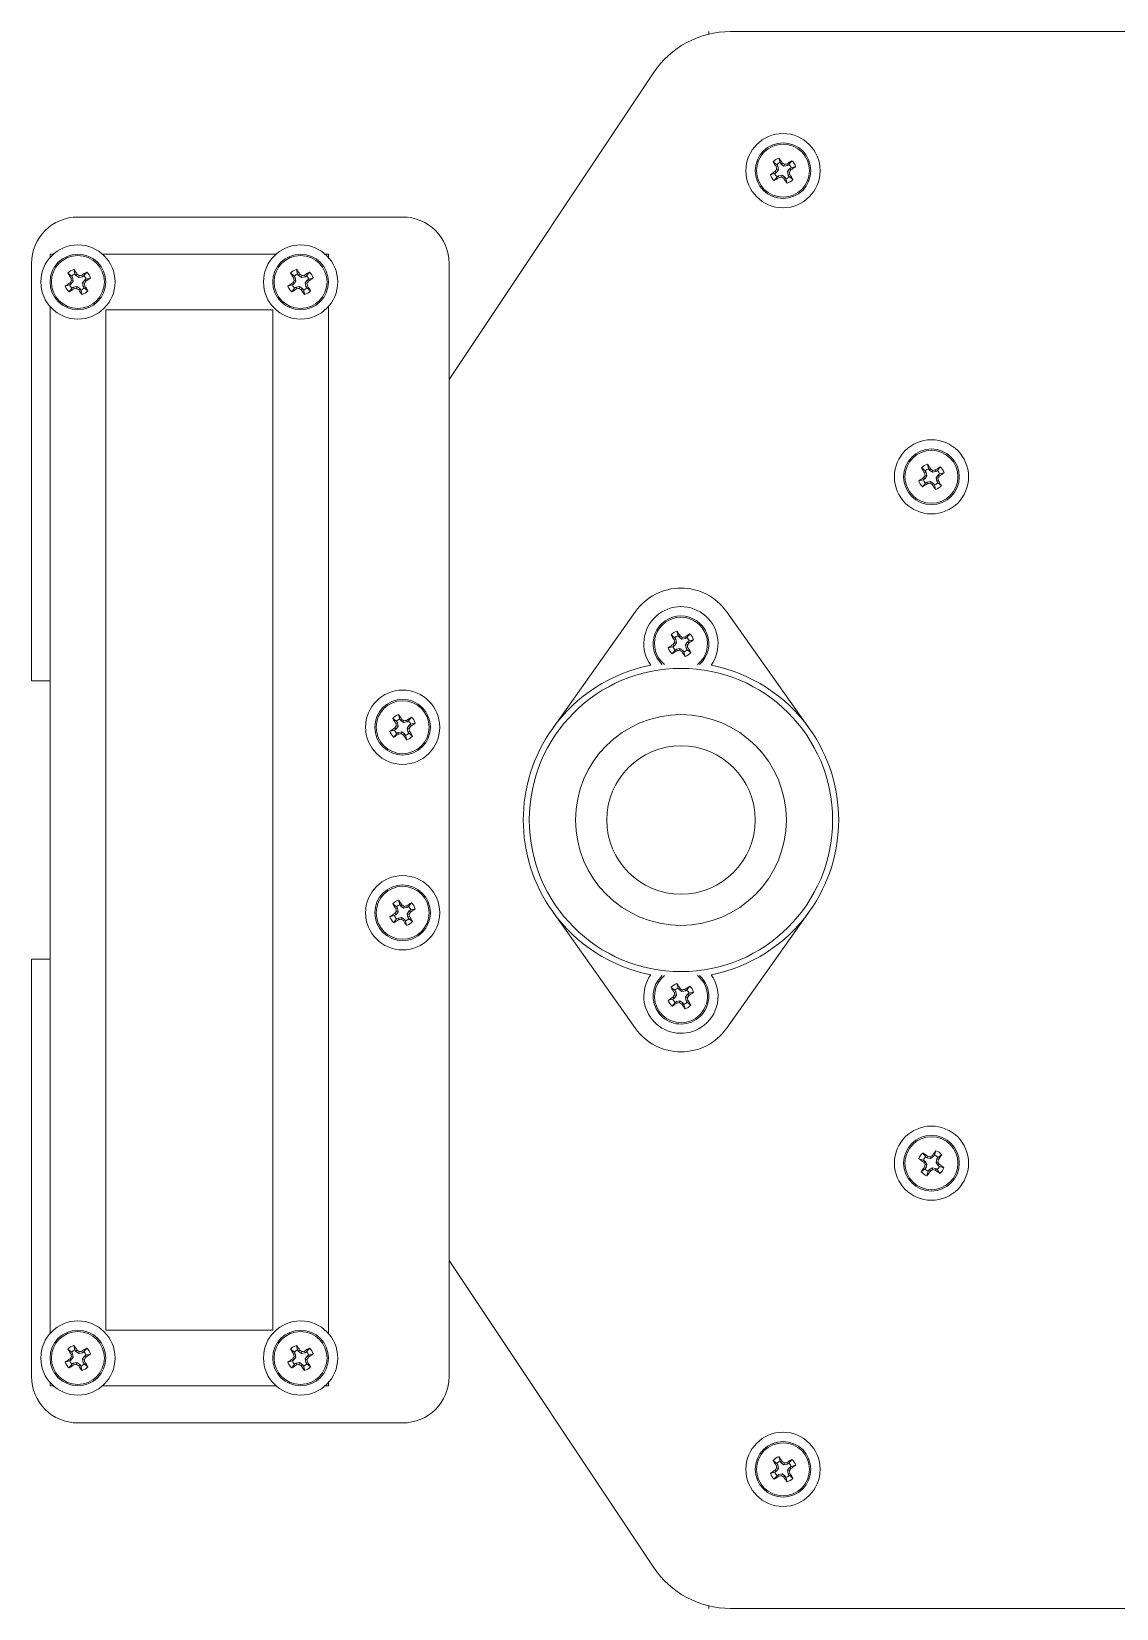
# Model space of a CAD drawing. Header units: inches. Extents: x -1846 to 3013, y 0 to 1997.
# Drawn here: x 1873.8 to 1932.3, y 596.9 to 681.9 of the extents above; entities that cross this region are included whole.
import ezdxf

# ---------------------------------------------------------------- set-up
doc = ezdxf.new("R2010")
doc.units = ezdxf.units.IN
doc.layers.get('0').update_dxf_attribs({"color": 2, "lineweight": 0})

msp = doc.modelspace()

# ---------------------------------------------------------------- linework, layer by layer
for p, q in [((1910.286, 681.744), (1910.286, 681.884)), ((1976.036, 681.884), (1911.462, 681.884)), ((1896.286, 663.134), (1907.302, 679.657)), ((1914.128, 674.821), (1914.066, 675.066)), ((1914.607, 674.721), (1914.761, 674.92)), ((1913.848, 674.226), (1913.604, 674.164)), ((1913.949, 674.704), (1913.75, 674.859)), ((1913.929, 674.278), (1913.848, 674.226)), ((1913.929, 674.278), (1913.865, 674.343)), ((1914.001, 674.624), (1913.917, 674.59)), ((1914.037, 674.436), (1913.929, 674.278)), ((1914.037, 674.436), (1913.941, 674.456)), ((1913.949, 674.704), (1914.001, 674.624)), ((1913.965, 674.047), (1914.046, 674.099)), ((1914.001, 674.624), (1914.037, 674.436)), ((1914.046, 674.099), (1914.234, 674.135)), ((1914.046, 674.099), (1914.08, 674.015)), ((1914.181, 674.741), (1914.128, 674.821)), ((1914.181, 674.741), (1914.246, 674.805)), ((1914.338, 674.633), (1914.181, 674.741)), ((1914.234, 674.135), (1914.214, 674.039)), ((1914.234, 674.135), (1914.391, 674.027)), ((1914.338, 674.633), (1914.358, 674.729)), ((1914.526, 674.668), (1914.338, 674.633)), ((1914.526, 674.668), (1914.492, 674.753)), ((1914.607, 674.721), (1914.526, 674.668)), ((1914.535, 674.332), (1914.643, 674.489)), ((1914.535, 674.332), (1914.631, 674.312)), ((1914.571, 674.144), (1914.535, 674.332)), ((1914.571, 674.144), (1914.655, 674.178)), ((1914.623, 674.063), (1914.571, 674.144)), ((1914.623, 674.063), (1914.822, 673.909)), ((1914.643, 674.489), (1914.724, 674.542)), ((1914.643, 674.489), (1914.707, 674.424)), ((1914.724, 674.542), (1914.968, 674.604)), ((1913.965, 674.047), (1913.811, 673.848)), ((1914.391, 674.027), (1914.326, 673.963)), ((1914.391, 674.027), (1914.444, 673.946)), ((1914.444, 673.946), (1914.506, 673.702)), ((1876.286, 671.884), (1893.786, 671.884)), ((1874.786, 669.707), (1874.786, 669.884)), ((1874.786, 669.884), (1874.963, 669.884)), ((1877.609, 669.884), (1886.963, 669.884)), ((1889.609, 669.884), (1889.786, 669.884)), ((1889.786, 669.884), (1889.786, 669.707)), ((1873.786, 646.884), (1873.786, 669.384)), ((1876.128, 668.821), (1876.066, 669.066)), ((1888.128, 668.821), (1888.066, 669.066)), ((1896.286, 669.384), (1896.286, 609.384)), ((1875.848, 668.226), (1875.604, 668.164)), ((1875.949, 668.704), (1875.75, 668.859)), ((1875.929, 668.278), (1875.848, 668.226)), ((1875.929, 668.278), (1875.865, 668.343)), ((1876.001, 668.624), (1875.917, 668.59)), ((1876.037, 668.436), (1875.929, 668.278)), ((1876.037, 668.436), (1875.941, 668.456)), ((1875.949, 668.704), (1876.001, 668.624)), ((1876.001, 668.624), (1876.037, 668.436)), ((1876.046, 668.099), (1876.234, 668.135)), ((1876.181, 668.741), (1876.128, 668.821)), ((1876.181, 668.741), (1876.246, 668.805)), ((1876.338, 668.633), (1876.181, 668.741)), ((1876.234, 668.135), (1876.214, 668.039)), ((1876.234, 668.135), (1876.391, 668.027)), ((1876.338, 668.633), (1876.358, 668.729)), ((1876.526, 668.668), (1876.338, 668.633)), ((1876.526, 668.668), (1876.492, 668.753)), ((1876.607, 668.721), (1876.526, 668.668)), ((1876.535, 668.332), (1876.643, 668.489)), ((1876.535, 668.332), (1876.631, 668.312)), ((1876.571, 668.144), (1876.535, 668.332)), ((1876.571, 668.144), (1876.655, 668.178)), ((1876.623, 668.063), (1876.571, 668.144)), ((1876.607, 668.721), (1876.761, 668.92)), ((1876.643, 668.489), (1876.724, 668.542)), ((1876.643, 668.489), (1876.707, 668.424)), ((1876.724, 668.542), (1876.968, 668.604)), ((1887.848, 668.226), (1887.604, 668.164)), ((1887.949, 668.704), (1887.75, 668.859)), ((1887.929, 668.278), (1887.848, 668.226)), ((1887.929, 668.278), (1887.865, 668.343)), ((1888.001, 668.624), (1887.917, 668.59)), ((1888.037, 668.436), (1887.929, 668.278)), ((1888.037, 668.436), (1887.941, 668.456)), ((1887.949, 668.704), (1888.001, 668.624)), ((1888.001, 668.624), (1888.037, 668.436)), ((1888.046, 668.099), (1888.234, 668.135)), ((1888.181, 668.741), (1888.128, 668.821)), ((1888.181, 668.741), (1888.246, 668.805)), ((1888.338, 668.633), (1888.181, 668.741)), ((1888.234, 668.135), (1888.214, 668.039)), ((1888.234, 668.135), (1888.391, 668.027)), ((1888.338, 668.633), (1888.358, 668.729)), ((1888.526, 668.668), (1888.338, 668.633)), ((1888.526, 668.668), (1888.492, 668.753)), ((1888.607, 668.721), (1888.526, 668.668)), ((1888.535, 668.332), (1888.643, 668.489)), ((1888.535, 668.332), (1888.631, 668.312)), ((1888.571, 668.144), (1888.535, 668.332)), ((1888.571, 668.144), (1888.655, 668.178)), ((1888.623, 668.063), (1888.571, 668.144)), ((1888.607, 668.721), (1888.761, 668.92)), ((1888.643, 668.489), (1888.724, 668.542)), ((1888.643, 668.489), (1888.707, 668.424)), ((1888.724, 668.542), (1888.968, 668.604)), ((1875.965, 668.047), (1875.811, 667.848)), ((1875.965, 668.047), (1876.046, 668.099)), ((1876.046, 668.099), (1876.08, 668.015)), ((1876.391, 668.027), (1876.326, 667.963)), ((1876.391, 668.027), (1876.444, 667.946)), ((1876.444, 667.946), (1876.506, 667.702)), ((1876.623, 668.063), (1876.822, 667.909)), ((1887.965, 668.047), (1887.811, 667.848)), ((1887.965, 668.047), (1888.046, 668.099)), ((1888.046, 668.099), (1888.08, 668.015)), ((1888.391, 668.027), (1888.326, 667.963)), ((1888.391, 668.027), (1888.444, 667.946)), ((1888.444, 667.946), (1888.506, 667.702)), ((1888.623, 668.063), (1888.822, 667.909)), ((1874.786, 611.707), (1874.786, 667.061)), ((1877.786, 666.884), (1877.786, 611.884)), ((1886.786, 666.884), (1877.786, 666.884)), ((1886.786, 611.884), (1886.786, 666.884)), ((1889.786, 667.061), (1889.786, 611.707)), ((1921.949, 658.205), (1921.75, 658.36)), ((1922.002, 658.124), (1921.917, 658.09)), ((1922.037, 657.936), (1921.929, 657.779)), ((1922.037, 657.936), (1921.941, 657.957)), ((1921.949, 658.205), (1922.002, 658.124)), ((1922.002, 658.124), (1922.037, 657.936)), ((1922.128, 658.322), (1922.067, 658.566)), ((1922.181, 658.241), (1922.128, 658.322)), ((1922.181, 658.241), (1922.246, 658.305)), ((1922.339, 658.133), (1922.181, 658.241)), ((1922.339, 658.133), (1922.359, 658.229)), ((1922.526, 658.168), (1922.339, 658.133)), ((1922.526, 658.168), (1922.492, 658.253)), ((1922.607, 658.221), (1922.526, 658.168)), ((1922.535, 657.831), (1922.643, 657.989)), ((1922.607, 658.221), (1922.762, 658.42)), ((1922.643, 657.989), (1922.724, 658.041)), ((1922.643, 657.989), (1922.707, 657.924)), ((1922.724, 658.041), (1922.968, 658.103)), ((1921.848, 657.726), (1921.604, 657.665)), ((1921.965, 657.547), (1921.81, 657.348)), ((1921.929, 657.779), (1921.848, 657.726)), ((1921.929, 657.779), (1921.865, 657.844)), ((1921.965, 657.547), (1922.046, 657.599)), ((1922.046, 657.599), (1922.233, 657.635)), ((1922.046, 657.599), (1922.08, 657.515)), ((1922.233, 657.635), (1922.213, 657.539)), ((1922.233, 657.635), (1922.391, 657.527)), ((1922.391, 657.527), (1922.326, 657.463)), ((1922.391, 657.527), (1922.444, 657.446)), ((1922.444, 657.446), (1922.505, 657.202)), ((1922.535, 657.831), (1922.631, 657.811)), ((1922.57, 657.644), (1922.535, 657.831)), ((1922.57, 657.644), (1922.655, 657.678)), ((1922.623, 657.563), (1922.57, 657.644)), ((1922.623, 657.563), (1922.822, 657.408)), ((1906.34, 650.621), (1901.855, 644.305)), ((1911.232, 650.621), (1915.717, 644.305)), ((1908.628, 649.321), (1908.566, 649.566)), ((1909.107, 649.221), (1909.261, 649.42)), ((1908.348, 648.726), (1908.104, 648.664)), ((1908.449, 649.204), (1908.25, 649.359)), ((1908.429, 648.778), (1908.348, 648.726)), ((1908.429, 648.778), (1908.365, 648.843)), ((1908.501, 649.124), (1908.417, 649.09)), ((1908.537, 648.936), (1908.429, 648.778)), ((1908.537, 648.936), (1908.441, 648.956)), ((1908.449, 649.204), (1908.501, 649.124)), ((1908.465, 648.547), (1908.546, 648.599)), ((1908.501, 649.124), (1908.537, 648.936)), ((1908.546, 648.599), (1908.734, 648.635)), ((1908.546, 648.599), (1908.58, 648.515)), ((1908.681, 649.241), (1908.628, 649.321)), ((1908.681, 649.241), (1908.746, 649.305)), ((1908.838, 649.133), (1908.681, 649.241)), ((1908.734, 648.635), (1908.714, 648.539)), ((1908.734, 648.635), (1908.891, 648.527)), ((1908.838, 649.133), (1908.858, 649.229)), ((1909.026, 649.168), (1908.838, 649.133)), ((1909.026, 649.168), (1908.992, 649.253)), ((1909.107, 649.221), (1909.026, 649.168)), ((1909.035, 648.832), (1909.143, 648.989)), ((1909.071, 648.644), (1909.035, 648.832)), ((1909.035, 648.832), (1909.131, 648.812)), ((1909.071, 648.644), (1909.155, 648.678)), ((1909.123, 648.563), (1909.071, 648.644)), ((1909.123, 648.563), (1909.322, 648.409)), ((1909.143, 648.989), (1909.224, 649.042)), ((1909.143, 648.989), (1909.207, 648.924)), ((1909.224, 649.042), (1909.468, 649.104)), ((1908.465, 648.547), (1908.311, 648.348)), ((1908.891, 648.527), (1908.826, 648.463)), ((1908.891, 648.527), (1908.944, 648.446)), ((1908.944, 648.446), (1909.006, 648.202)), ((1873.786, 646.884), (1874.786, 646.884)), ((1893.449, 644.704), (1893.25, 644.859)), ((1893.429, 644.278), (1893.365, 644.343)), ((1893.501, 644.624), (1893.417, 644.59)), ((1893.537, 644.436), (1893.429, 644.278)), ((1893.537, 644.436), (1893.441, 644.456)), ((1893.449, 644.704), (1893.501, 644.624)), ((1893.501, 644.624), (1893.537, 644.436)), ((1893.628, 644.821), (1893.566, 645.066)), ((1893.681, 644.741), (1893.628, 644.821)), ((1893.681, 644.741), (1893.746, 644.805)), ((1893.838, 644.633), (1893.681, 644.741)), ((1893.838, 644.633), (1893.858, 644.729)), ((1894.026, 644.668), (1893.838, 644.633)), ((1894.026, 644.668), (1893.992, 644.753)), ((1894.107, 644.721), (1894.026, 644.668)), ((1894.035, 644.332), (1894.143, 644.489)), ((1894.035, 644.332), (1894.131, 644.312)), ((1894.071, 644.144), (1894.035, 644.332)), ((1894.107, 644.721), (1894.261, 644.92)), ((1894.143, 644.489), (1894.224, 644.542)), ((1894.143, 644.489), (1894.207, 644.424)), ((1894.224, 644.542), (1894.468, 644.604)), ((1893.348, 644.226), (1893.104, 644.164)), ((1893.465, 644.047), (1893.311, 643.848)), ((1893.429, 644.278), (1893.348, 644.226)), ((1893.465, 644.047), (1893.546, 644.099)), ((1893.546, 644.099), (1893.734, 644.135)), ((1893.546, 644.099), (1893.58, 644.015)), ((1893.734, 644.135), (1893.714, 644.039)), ((1893.734, 644.135), (1893.891, 644.027)), ((1893.891, 644.027), (1893.826, 643.963)), ((1893.891, 644.027), (1893.944, 643.946)), ((1893.944, 643.946), (1894.006, 643.702)), ((1894.071, 644.144), (1894.155, 644.178)), ((1894.123, 644.063), (1894.071, 644.144)), ((1894.123, 644.063), (1894.322, 643.909)), ((1893.63, 634.822), (1893.569, 635.067)), ((1893.348, 634.228), (1893.103, 634.167)), ((1893.45, 634.706), (1893.252, 634.861)), ((1893.429, 634.28), (1893.348, 634.228)), ((1893.429, 634.28), (1893.365, 634.345)), ((1893.502, 634.625), (1893.418, 634.591)), ((1893.537, 634.437), (1893.429, 634.28)), ((1893.537, 634.437), (1893.441, 634.458)), ((1893.45, 634.706), (1893.502, 634.625)), ((1893.464, 634.048), (1893.545, 634.1)), ((1893.502, 634.625), (1893.537, 634.437)), ((1893.545, 634.1), (1893.733, 634.135)), ((1893.545, 634.1), (1893.578, 634.016)), ((1893.682, 634.741), (1893.63, 634.822)), ((1893.682, 634.741), (1893.747, 634.805)), ((1893.839, 634.633), (1893.682, 634.741)), ((1893.733, 634.135), (1893.712, 634.039)), ((1893.733, 634.135), (1893.89, 634.026)), ((1893.839, 634.633), (1893.86, 634.729)), ((1894.027, 634.667), (1893.839, 634.633)), ((1894.027, 634.667), (1893.994, 634.752)), ((1894.108, 634.72), (1894.027, 634.667)), ((1894.035, 634.331), (1894.143, 634.488)), ((1894.07, 634.143), (1894.035, 634.331)), ((1894.035, 634.331), (1894.131, 634.31)), ((1894.07, 634.143), (1894.154, 634.176)), ((1894.122, 634.062), (1894.07, 634.143)), ((1894.108, 634.72), (1894.263, 634.918)), ((1894.143, 634.488), (1894.224, 634.54)), ((1894.143, 634.488), (1894.207, 634.422)), ((1894.224, 634.54), (1894.469, 634.601)), ((1906.34, 628.147), (1901.855, 634.463)), ((1911.232, 628.147), (1915.717, 634.463)), ((1893.464, 634.048), (1893.309, 633.85)), ((1893.89, 634.026), (1893.825, 633.963)), ((1893.89, 634.026), (1893.942, 633.946)), ((1893.942, 633.946), (1894.003, 633.701)), ((1894.122, 634.062), (1894.32, 633.906)), ((1873.786, 609.384), (1873.786, 631.884)), ((1874.786, 631.884), (1873.786, 631.884)), ((1908.449, 630.204), (1908.25, 630.359)), ((1908.501, 630.124), (1908.417, 630.09)), ((1908.537, 629.936), (1908.429, 629.778)), ((1908.537, 629.936), (1908.441, 629.956)), ((1908.449, 630.204), (1908.501, 630.124)), ((1908.501, 630.124), (1908.537, 629.936)), ((1908.628, 630.321), (1908.566, 630.566)), ((1908.681, 630.241), (1908.628, 630.321)), ((1908.681, 630.241), (1908.746, 630.305)), ((1908.838, 630.133), (1908.681, 630.241)), ((1908.838, 630.133), (1908.858, 630.229)), ((1909.026, 630.168), (1908.838, 630.133)), ((1909.026, 630.168), (1908.992, 630.253)), ((1909.107, 630.221), (1909.026, 630.168)), ((1909.035, 629.832), (1909.143, 629.989)), ((1909.107, 630.221), (1909.261, 630.42)), ((1909.143, 629.989), (1909.224, 630.042)), ((1909.143, 629.989), (1909.207, 629.924)), ((1909.224, 630.042), (1909.468, 630.104)), ((1908.348, 629.726), (1908.104, 629.664)), ((1908.465, 629.547), (1908.311, 629.348)), ((1908.429, 629.778), (1908.348, 629.726)), ((1908.429, 629.778), (1908.365, 629.843)), ((1908.465, 629.547), (1908.546, 629.599)), ((1908.546, 629.599), (1908.734, 629.635)), ((1908.546, 629.599), (1908.58, 629.515)), ((1908.734, 629.635), (1908.714, 629.539)), ((1908.734, 629.635), (1908.891, 629.527)), ((1908.891, 629.527), (1908.826, 629.463)), ((1908.891, 629.527), (1908.944, 629.446)), ((1908.944, 629.446), (1909.006, 629.202)), ((1909.035, 629.832), (1909.131, 629.812)), ((1909.071, 629.644), (1909.035, 629.832)), ((1909.071, 629.644), (1909.155, 629.678)), ((1909.123, 629.563), (1909.071, 629.644)), ((1909.123, 629.563), (1909.322, 629.409)), ((1921.976, 621.231), (1921.827, 621.434)), ((1922.457, 621.316), (1922.526, 621.559)), ((1921.853, 621.055), (1921.611, 621.124)), ((1921.939, 620.574), (1921.736, 620.425)), ((1921.853, 621.055), (1921.932, 621)), ((1921.932, 621), (1921.867, 620.937)), ((1921.994, 620.653), (1921.911, 620.689)), ((1921.932, 621), (1922.035, 620.839)), ((1922.035, 620.839), (1921.939, 620.822)), ((1921.994, 620.653), (1921.939, 620.574)), ((1922.055, 621.176), (1921.976, 621.231)), ((1922.035, 620.839), (1921.994, 620.653)), ((1922.055, 621.176), (1922.091, 621.259)), ((1922.241, 621.135), (1922.055, 621.176)), ((1922.115, 620.451), (1922.17, 620.53)), ((1922.17, 620.53), (1922.331, 620.633)), ((1922.17, 620.53), (1922.233, 620.465)), ((1922.241, 621.135), (1922.224, 621.231)), ((1922.402, 621.237), (1922.241, 621.135)), ((1922.331, 620.633), (1922.348, 620.537)), ((1922.331, 620.633), (1922.517, 620.592)), ((1922.402, 621.237), (1922.339, 621.303)), ((1922.457, 621.316), (1922.402, 621.237)), ((1922.517, 620.592), (1922.481, 620.509)), ((1922.517, 620.592), (1922.596, 620.537)), ((1922.537, 620.929), (1922.578, 621.115)), ((1922.537, 620.929), (1922.633, 620.946)), ((1922.64, 620.768), (1922.537, 620.929)), ((1922.578, 621.115), (1922.633, 621.194)), ((1922.578, 621.115), (1922.661, 621.078)), ((1922.596, 620.537), (1922.745, 620.333)), ((1922.633, 621.194), (1922.836, 621.342)), ((1922.64, 620.768), (1922.705, 620.831)), ((1922.719, 620.713), (1922.64, 620.768)), ((1922.719, 620.713), (1922.961, 620.643)), ((1922.115, 620.451), (1922.046, 620.209)), ((1896.286, 615.634), (1907.302, 599.11)), ((1877.786, 611.884), (1886.786, 611.884)), ((1875.949, 610.704), (1875.75, 610.859)), ((1875.929, 610.278), (1875.865, 610.343)), ((1876.001, 610.624), (1875.917, 610.59)), ((1876.037, 610.436), (1875.929, 610.278)), ((1876.037, 610.436), (1875.941, 610.456)), ((1875.949, 610.704), (1876.001, 610.624)), ((1876.001, 610.624), (1876.037, 610.436)), ((1876.128, 610.821), (1876.066, 611.066)), ((1876.181, 610.741), (1876.128, 610.821)), ((1876.181, 610.741), (1876.246, 610.805)), ((1876.338, 610.633), (1876.181, 610.741)), ((1876.338, 610.633), (1876.358, 610.729)), ((1876.526, 610.668), (1876.338, 610.633)), ((1876.526, 610.668), (1876.492, 610.753)), ((1876.607, 610.721), (1876.526, 610.668)), ((1876.535, 610.332), (1876.643, 610.489)), ((1876.571, 610.144), (1876.535, 610.332)), ((1876.535, 610.332), (1876.631, 610.312)), ((1876.607, 610.721), (1876.761, 610.92)), ((1876.643, 610.489), (1876.724, 610.542)), ((1876.643, 610.489), (1876.707, 610.424)), ((1876.724, 610.542), (1876.968, 610.604)), ((1887.949, 610.704), (1887.75, 610.859)), ((1887.929, 610.278), (1887.865, 610.343)), ((1888.001, 610.624), (1887.917, 610.59)), ((1888.037, 610.436), (1887.929, 610.278)), ((1888.037, 610.436), (1887.941, 610.456)), ((1887.949, 610.704), (1888.001, 610.624)), ((1888.001, 610.624), (1888.037, 610.436)), ((1888.128, 610.821), (1888.066, 611.066)), ((1888.181, 610.741), (1888.128, 610.821)), ((1888.181, 610.741), (1888.246, 610.805)), ((1888.338, 610.633), (1888.181, 610.741)), ((1888.338, 610.633), (1888.358, 610.729)), ((1888.526, 610.668), (1888.338, 610.633)), ((1888.526, 610.668), (1888.492, 610.753)), ((1888.607, 610.721), (1888.526, 610.668)), ((1888.535, 610.332), (1888.643, 610.489)), ((1888.535, 610.332), (1888.631, 610.312)), ((1888.571, 610.144), (1888.535, 610.332)), ((1888.607, 610.721), (1888.761, 610.92)), ((1888.643, 610.489), (1888.724, 610.542)), ((1888.643, 610.489), (1888.707, 610.424)), ((1888.724, 610.542), (1888.968, 610.604)), ((1875.848, 610.226), (1875.604, 610.164)), ((1875.965, 610.047), (1875.811, 609.848)), ((1875.929, 610.278), (1875.848, 610.226)), ((1875.965, 610.047), (1876.046, 610.099)), ((1876.046, 610.099), (1876.234, 610.135)), ((1876.046, 610.099), (1876.08, 610.015)), ((1876.234, 610.135), (1876.214, 610.039)), ((1876.234, 610.135), (1876.391, 610.027)), ((1876.391, 610.027), (1876.326, 609.963)), ((1876.391, 610.027), (1876.444, 609.946)), ((1876.444, 609.946), (1876.506, 609.702)), ((1876.571, 610.144), (1876.655, 610.178)), ((1876.623, 610.063), (1876.571, 610.144)), ((1876.623, 610.063), (1876.822, 609.909)), ((1887.848, 610.226), (1887.604, 610.164)), ((1887.965, 610.047), (1887.811, 609.848)), ((1887.929, 610.278), (1887.848, 610.226)), ((1887.965, 610.047), (1888.046, 610.099)), ((1888.046, 610.099), (1888.234, 610.135)), ((1888.046, 610.099), (1888.08, 610.015)), ((1888.234, 610.135), (1888.214, 610.039)), ((1888.234, 610.135), (1888.391, 610.027)), ((1888.391, 610.027), (1888.326, 609.963)), ((1888.391, 610.027), (1888.444, 609.946)), ((1888.444, 609.946), (1888.506, 609.702)), ((1888.571, 610.144), (1888.655, 610.178)), ((1888.623, 610.063), (1888.571, 610.144)), ((1888.623, 610.063), (1888.822, 609.909)), ((1874.786, 608.884), (1874.786, 609.061)), ((1874.963, 608.884), (1874.786, 608.884)), ((1886.963, 608.884), (1877.609, 608.884)), ((1889.786, 608.884), (1889.609, 608.884)), ((1889.786, 609.061), (1889.786, 608.884)), ((1893.786, 606.884), (1876.286, 606.884)), ((1913.949, 604.704), (1913.75, 604.859)), ((1914.001, 604.624), (1913.917, 604.59)), ((1914.037, 604.436), (1913.929, 604.278)), ((1914.037, 604.436), (1913.941, 604.456)), ((1913.949, 604.704), (1914.001, 604.624)), ((1914.001, 604.624), (1914.037, 604.436)), ((1914.128, 604.821), (1914.066, 605.066)), ((1914.181, 604.741), (1914.128, 604.821)), ((1914.181, 604.741), (1914.246, 604.805)), ((1914.338, 604.633), (1914.181, 604.741)), ((1914.338, 604.633), (1914.358, 604.729)), ((1914.526, 604.668), (1914.338, 604.633)), ((1914.526, 604.668), (1914.492, 604.753)), ((1914.607, 604.721), (1914.526, 604.668)), ((1914.535, 604.332), (1914.643, 604.489)), ((1914.607, 604.721), (1914.761, 604.92)), ((1914.643, 604.489), (1914.724, 604.542)), ((1914.643, 604.489), (1914.707, 604.424)), ((1914.724, 604.542), (1914.968, 604.604)), ((1913.848, 604.226), (1913.604, 604.164)), ((1913.965, 604.047), (1913.811, 603.848)), ((1913.929, 604.278), (1913.848, 604.226)), ((1913.929, 604.278), (1913.865, 604.343)), ((1913.965, 604.047), (1914.046, 604.099)), ((1914.046, 604.099), (1914.234, 604.135)), ((1914.046, 604.099), (1914.08, 604.015)), ((1914.234, 604.135), (1914.214, 604.039)), ((1914.234, 604.135), (1914.391, 604.027)), ((1914.391, 604.027), (1914.326, 603.963)), ((1914.391, 604.027), (1914.444, 603.946)), ((1914.444, 603.946), (1914.506, 603.702)), ((1914.571, 604.144), (1914.535, 604.332)), ((1914.535, 604.332), (1914.631, 604.312)), ((1914.571, 604.144), (1914.655, 604.178)), ((1914.623, 604.063), (1914.571, 604.144)), ((1914.623, 604.063), (1914.822, 603.909)), ((1910.286, 596.884), (1910.286, 597.024)), ((1976.036, 596.884), (1911.462, 596.884))]:
    msp.add_line(p, q)
for centre, radius in [((1914.286, 674.384), 2), ((1914.286, 674.384), 1.5), ((1914.286, 674.384), 1.427), ((1876.286, 668.384), 2), ((1876.286, 668.384), 1.5), ((1876.286, 668.384), 1.427), ((1888.286, 668.384), 2), ((1888.286, 668.384), 1.5), ((1888.286, 668.384), 1.427), ((1922.286, 657.884), 2), ((1922.286, 657.884), 1.5), ((1922.286, 657.884), 1.427), ((1908.786, 639.384), 8.173), ((1893.786, 644.384), 2), ((1893.786, 644.384), 1.5), ((1893.786, 644.384), 1.427), ((1908.786, 639.384), 5.679), ((1908.786, 639.384), 4), ((1893.786, 634.384), 2), ((1893.786, 634.384), 1.5), ((1893.786, 634.384), 1.427), ((1922.286, 620.884), 2), ((1922.286, 620.884), 1.5), ((1922.286, 620.884), 1.427), ((1876.286, 610.384), 2), ((1888.286, 610.384), 2), ((1876.286, 610.384), 1.5), ((1876.286, 610.384), 1.427), ((1888.286, 610.384), 1.5), ((1888.286, 610.384), 1.427), ((1914.286, 604.384), 2), ((1914.286, 604.384), 1.5), ((1914.286, 604.384), 1.427)]:
    msp.add_circle(centre, radius)
for centre, radius, start, end in [((1911.462, 676.884), 5, 90, 146.30993), ((1914.286, 674.384), 0.716, 107.85813, 138.45711), ((1896.078, 662.528), 21.927, 34.04877, 34.87682), ((1926.198, 656.212), 21.927, 121.43842, 122.26647), ((1914.286, 674.384), 0.716, 17.85813, 48.45711), ((1926.142, 656.176), 21.927, 124.04877, 124.87682), ((1914.286, 674.384), 0.716, 197.85813, 228.45711), ((1932.458, 686.296), 21.927, 211.43842, 212.26647), ((1914.286, 674.384), 0.465, 199.85759, 226.45765), ((1933.702, 661.116), 23.843, 145.97743, 146.30368), ((1937.397, 678.735), 23.843, 190.01156, 190.33781), ((1914.286, 674.384), 0.465, 109.85759, 136.45765), ((1901.018, 654.968), 23.843, 55.97743, 56.30368), ((1918.637, 651.273), 23.843, 100.01156, 100.33781), ((1914.286, 674.384), 0.465, 289.85759, 316.45765), ((1914.286, 674.384), 0.465, 19.85759, 46.45765), ((1894.87, 687.652), 23.843, 325.97743, 326.30368), ((1891.175, 670.033), 23.843, 10.01156, 10.33781), ((1896.114, 662.472), 21.927, 31.43842, 32.26647), ((1902.43, 692.592), 21.927, 304.04877, 304.87682), ((1902.374, 692.555), 21.927, 301.43842, 302.26647), ((1909.935, 697.494), 23.843, 280.01156, 280.33781), ((1927.554, 693.8), 23.843, 235.97743, 236.30368), ((1932.494, 686.24), 21.927, 214.04877, 214.87682), ((1914.286, 674.384), 0.716, 287.85813, 318.45711), ((1876.286, 669.384), 2.5, 90, 180), ((1893.786, 669.384), 2.5, 0, 90), ((1876.286, 668.384), 0.716, 107.85813, 138.45711), ((1858.078, 656.528), 21.927, 34.04877, 34.87682), ((1888.286, 668.384), 0.716, 107.85813, 138.45711), ((1870.078, 656.528), 21.927, 34.04877, 34.87682), ((1888.142, 650.176), 21.927, 124.04877, 124.87682), ((1876.286, 668.384), 0.716, 197.85813, 228.45711), ((1894.458, 680.296), 21.927, 211.43842, 212.26647), ((1876.286, 668.384), 0.465, 199.85759, 226.45765), ((1895.702, 655.116), 23.843, 145.97743, 146.30368), ((1899.397, 672.735), 23.843, 190.01156, 190.33781), ((1876.286, 668.384), 0.465, 109.85759, 136.45765), ((1863.018, 648.968), 23.843, 55.97743, 56.30368), ((1880.637, 645.273), 23.843, 100.01156, 100.33781), ((1888.198, 650.212), 21.927, 121.43842, 122.26647), ((1876.286, 668.384), 0.465, 19.85759, 46.45765), ((1856.87, 681.652), 23.843, 325.97743, 326.30368), ((1853.175, 664.033), 23.843, 10.01156, 10.33781), ((1858.114, 656.472), 21.927, 31.43842, 32.26647), ((1864.43, 686.592), 21.927, 304.04877, 304.87682), ((1876.286, 668.384), 0.716, 17.85813, 48.45711), ((1900.142, 650.176), 21.927, 124.04877, 124.87682), ((1888.286, 668.384), 0.716, 197.85813, 228.45711), ((1906.458, 680.296), 21.927, 211.43842, 212.26647), ((1888.286, 668.384), 0.465, 199.85759, 226.45765), ((1907.702, 655.116), 23.843, 145.97743, 146.30368), ((1911.397, 672.735), 23.843, 190.01156, 190.33781), ((1888.286, 668.384), 0.465, 109.85759, 136.45765), ((1875.018, 648.968), 23.843, 55.97743, 56.30368), ((1892.637, 645.273), 23.843, 100.01156, 100.33781), ((1900.198, 650.212), 21.927, 121.43842, 122.26647), ((1888.286, 668.384), 0.465, 19.85759, 46.45765), ((1868.87, 681.652), 23.843, 325.97743, 326.30368), ((1865.175, 664.033), 23.843, 10.01156, 10.33781), ((1870.114, 656.472), 21.927, 31.43842, 32.26647), ((1876.43, 686.592), 21.927, 304.04877, 304.87682), ((1888.286, 668.384), 0.716, 17.85813, 48.45711), ((1864.374, 686.555), 21.927, 301.43842, 302.26647), ((1871.935, 691.494), 23.843, 280.01156, 280.33781), ((1889.554, 687.8), 23.843, 235.97743, 236.30368), ((1894.494, 680.24), 21.927, 214.04877, 214.87682), ((1876.286, 668.384), 0.465, 289.85759, 316.45765), ((1876.286, 668.384), 0.716, 287.85813, 318.45711), ((1876.374, 686.555), 21.927, 301.43842, 302.26647), ((1883.935, 691.494), 23.843, 280.01156, 280.33781), ((1901.554, 687.8), 23.843, 235.97743, 236.30368), ((1906.494, 680.24), 21.927, 214.04877, 214.87682), ((1888.286, 668.384), 0.465, 289.85759, 316.45765), ((1888.286, 668.384), 0.716, 287.85813, 318.45711), ((1922.286, 657.884), 0.716, 107.80163, 138.4006), ((1940.469, 669.778), 21.927, 211.38191, 212.20996), ((1941.689, 644.597), 23.843, 145.92093, 146.24717), ((1945.401, 662.212), 23.843, 189.95506, 190.2813), ((1922.286, 657.884), 0.465, 109.80109, 136.40115), ((1904.066, 646.046), 21.927, 33.99227, 34.82032), ((1908.999, 638.481), 23.843, 55.92093, 56.24717), ((1926.614, 634.769), 23.843, 99.95506, 100.2813), ((1934.18, 639.7), 21.927, 121.38191, 122.20996), ((1922.286, 657.884), 0.465, 19.80109, 46.40115), ((1902.883, 671.171), 23.843, 325.92093, 326.24717), ((1910.448, 676.104), 21.927, 303.99227, 304.82032), ((1922.286, 657.884), 0.716, 17.80163, 48.4006), ((1934.124, 639.664), 21.927, 123.99227, 124.82032), ((1922.286, 657.884), 0.716, 197.80163, 228.4006), ((1910.392, 676.067), 21.927, 301.38191, 302.20996), ((1922.286, 657.884), 0.465, 199.80109, 226.40115), ((1917.958, 680.999), 23.843, 279.95506, 280.2813), ((1935.573, 677.287), 23.843, 235.92093, 236.24717), ((1940.506, 669.722), 21.927, 213.99227, 214.82032), ((1922.286, 657.884), 0.465, 289.80109, 316.40115), ((1922.286, 657.884), 0.716, 287.80163, 318.4006), ((1899.171, 653.556), 23.843, 9.95506, 10.2813), ((1904.103, 645.99), 21.927, 31.38191, 32.20996), ((1908.786, 648.884), 3, 35.37654, 144.62346), ((1908.786, 648.884), 2, 324.62346, 215.37654), ((1908.786, 648.884), 1.5, 312.01872, 227.98128), ((1908.786, 648.884), 1.427, 308.71387, 231.28613), ((1908.786, 648.884), 0.716, 107.85813, 138.45711), ((1890.578, 637.028), 21.927, 34.04877, 34.87682), ((1920.698, 630.712), 21.927, 121.43842, 122.26647), ((1908.786, 648.884), 0.716, 17.85813, 48.45711), ((1920.642, 630.676), 21.927, 124.04877, 124.87682), ((1908.786, 648.884), 0.716, 197.85813, 228.45711), ((1926.958, 660.796), 21.927, 211.43842, 212.26647), ((1908.786, 648.884), 0.465, 199.85759, 226.45765), ((1928.202, 635.616), 23.843, 145.97743, 146.30368), ((1931.897, 653.235), 23.843, 190.01156, 190.33781), ((1908.786, 648.884), 0.465, 109.85759, 136.45765), ((1895.518, 629.468), 23.843, 55.97743, 56.30368), ((1913.137, 625.773), 23.843, 100.01156, 100.33781), ((1908.786, 648.884), 0.465, 289.85759, 316.45765), ((1908.786, 648.884), 0.465, 19.85759, 46.45765), ((1889.37, 662.152), 23.843, 325.97743, 326.30368), ((1885.675, 644.533), 23.843, 10.01156, 10.33781), ((1890.614, 636.972), 21.927, 31.43842, 32.26647), ((1896.93, 667.092), 21.927, 304.04877, 304.87682), ((1908.786, 639.384), 8.5, 101.0608, 144.62346), ((1896.874, 667.055), 21.927, 301.43842, 302.26647), ((1904.435, 671.994), 23.843, 280.01156, 280.33781), ((1922.054, 668.3), 23.843, 235.97743, 236.30368), ((1926.994, 660.74), 21.927, 214.04877, 214.87682), ((1908.786, 648.884), 0.716, 287.85813, 318.45711), ((1908.786, 639.384), 8.5, 35.37654, 78.9392), ((1905.642, 626.176), 21.927, 124.04877, 124.87682), ((1893.786, 644.384), 0.716, 107.85813, 138.45711), ((1911.958, 656.296), 21.927, 211.43842, 212.26647), ((1913.202, 631.116), 23.843, 145.97743, 146.30368), ((1916.897, 648.735), 23.843, 190.01156, 190.33781), ((1893.786, 644.384), 0.465, 109.85759, 136.45765), ((1875.578, 632.528), 21.927, 34.04877, 34.87682), ((1880.518, 624.968), 23.843, 55.97743, 56.30368), ((1898.137, 621.273), 23.843, 100.01156, 100.33781), ((1905.698, 626.212), 21.927, 121.43842, 122.26647), ((1893.786, 644.384), 0.465, 19.85759, 46.45765), ((1874.37, 657.652), 23.843, 325.97743, 326.30368), ((1870.675, 640.033), 23.843, 10.01156, 10.33781), ((1881.93, 662.592), 21.927, 304.04877, 304.87682), ((1893.786, 644.384), 0.716, 17.85813, 48.45711), ((1908.786, 639.384), 8.5, 144.62346, 215.37654), ((1908.786, 639.384), 8.5, 324.62346, 35.37654), ((1893.786, 644.384), 0.716, 197.85813, 228.45711), ((1881.874, 662.555), 21.927, 301.43842, 302.26647), ((1893.786, 644.384), 0.465, 199.85759, 226.45765), ((1889.435, 667.494), 23.843, 280.01156, 280.33781), ((1907.054, 663.8), 23.843, 235.97743, 236.30368), ((1911.994, 656.24), 21.927, 214.04877, 214.87682), ((1893.786, 644.384), 0.465, 289.85759, 316.45765), ((1893.786, 644.384), 0.716, 287.85813, 318.45711), ((1875.614, 632.472), 21.927, 31.43842, 32.26647), ((1893.786, 634.384), 0.716, 107.61569, 138.21466), ((1875.528, 622.605), 21.927, 33.80632, 34.63438), ((1905.565, 616.126), 21.927, 123.80632, 124.63438), ((1893.786, 634.384), 0.716, 197.61569, 228.21466), ((1912.008, 646.219), 21.927, 211.19597, 212.02402), ((1893.786, 634.384), 0.465, 199.61514, 226.2152), ((1913.146, 621.034), 23.843, 145.73499, 146.06123), ((1916.915, 638.637), 23.843, 189.76912, 190.09536), ((1893.786, 634.384), 0.465, 109.61514, 136.2152), ((1880.436, 615.024), 23.843, 55.73499, 56.06123), ((1898.039, 611.255), 23.843, 99.76912, 100.09536), ((1905.621, 616.162), 21.927, 121.19597, 122.02402), ((1893.786, 634.384), 0.465, 19.61514, 46.2152), ((1874.426, 647.734), 23.843, 325.73499, 326.06123), ((1870.657, 630.131), 23.843, 9.76912, 10.09536), ((1875.564, 622.549), 21.927, 31.19597, 32.02402), ((1882.007, 652.642), 21.927, 303.80632, 304.63438), ((1893.786, 634.384), 0.716, 17.61569, 48.21466), ((1908.786, 639.384), 8.5, 215.37654, 258.9392), ((1908.786, 639.384), 8.5, 281.0608, 324.62346), ((1881.951, 652.606), 21.927, 301.19597, 302.02402), ((1889.533, 657.513), 23.843, 279.76912, 280.09536), ((1907.136, 653.744), 23.843, 235.73499, 236.06123), ((1912.044, 646.163), 21.927, 213.80632, 214.63438), ((1893.786, 634.384), 0.465, 289.61514, 316.2152), ((1893.786, 634.384), 0.716, 287.61569, 318.21466), ((1908.786, 629.884), 2, 144.62346, 303.15762), ((1908.786, 629.884), 1.5, 132.01872, 303.15762), ((1908.786, 629.884), 1.427, 128.71387, 303.15762), ((1908.786, 629.884), 1.427, 303.15762, 51.28613), ((1908.786, 629.884), 1.5, 303.15762, 47.98128), ((1908.786, 629.884), 2, 303.15762, 35.37654), ((1908.786, 629.884), 0.716, 107.85813, 138.45711), ((1926.958, 641.796), 21.927, 211.43842, 212.26647), ((1928.202, 616.616), 23.843, 145.97743, 146.30368), ((1931.897, 634.235), 23.843, 190.01156, 190.33781), ((1908.786, 629.884), 0.465, 109.85759, 136.45765), ((1890.578, 618.028), 21.927, 34.04877, 34.87682), ((1895.518, 610.468), 23.843, 55.97743, 56.30368), ((1913.137, 606.773), 23.843, 100.01156, 100.33781), ((1920.698, 611.712), 21.927, 121.43842, 122.26647), ((1908.786, 629.884), 0.465, 19.85759, 46.45765), ((1889.37, 643.152), 23.843, 325.97743, 326.30368), ((1896.93, 648.092), 21.927, 304.04877, 304.87682), ((1908.786, 629.884), 0.716, 17.85813, 48.45711), ((1920.642, 611.676), 21.927, 124.04877, 124.87682), ((1908.786, 629.884), 0.716, 197.85813, 228.45711), ((1896.874, 648.055), 21.927, 301.43842, 302.26647), ((1908.786, 629.884), 0.465, 199.85759, 226.45765), ((1904.435, 652.994), 23.843, 280.01156, 280.33781), ((1922.054, 649.3), 23.843, 235.97743, 236.30368), ((1926.994, 641.74), 21.927, 214.04877, 214.87682), ((1908.786, 629.884), 0.465, 289.85759, 316.45765), ((1908.786, 629.884), 0.716, 287.85813, 318.45711), ((1885.675, 625.533), 23.843, 10.01156, 10.33781), ((1890.614, 617.972), 21.927, 31.43842, 32.26647), ((1908.786, 629.884), 3, 215.37654, 324.62346), ((1922.286, 620.884), 0.716, 129.79589, 160.39486), ((1909.826, 603.084), 21.927, 55.98653, 56.81458), ((1940.124, 608.478), 21.927, 143.37617, 144.20422), ((1922.286, 620.884), 0.716, 39.79589, 70.39486), ((1934.692, 638.722), 21.927, 233.37617, 234.20422), ((1940.086, 608.424), 21.927, 145.98653, 146.81458), ((1922.286, 620.884), 0.465, 131.79535, 158.39541), ((1942.098, 633.554), 23.843, 211.94932, 212.27556), ((1945.253, 615.83), 23.843, 167.91519, 168.24143), ((1922.286, 620.884), 0.465, 221.79535, 248.39541), ((1917.233, 597.917), 23.843, 77.91519, 78.24143), ((1934.956, 601.072), 23.843, 121.94932, 122.27556), ((1909.616, 640.695), 23.843, 301.94932, 302.27556), ((1927.339, 643.851), 23.843, 257.91519, 258.24143), ((1922.286, 620.884), 0.465, 41.79535, 68.39541), ((1934.746, 638.684), 21.927, 235.98653, 236.81458), ((1922.286, 620.884), 0.465, 311.79535, 338.39541), ((1899.319, 625.937), 23.843, 347.91519, 348.24143), ((1902.474, 608.214), 23.843, 31.94932, 32.27556), ((1904.486, 633.344), 21.927, 325.98653, 326.81458), ((1909.88, 603.046), 21.927, 53.37617, 54.20422), ((1922.286, 620.884), 0.716, 309.79589, 340.39486), ((1922.286, 620.884), 0.716, 219.79589, 250.39486), ((1904.448, 633.289), 21.927, 323.37617, 324.20422), ((1888.142, 592.176), 21.927, 124.04877, 124.87682), ((1876.286, 610.384), 0.716, 107.85813, 138.45711), ((1894.458, 622.296), 21.927, 211.43842, 212.26647), ((1895.702, 597.116), 23.843, 145.97743, 146.30368), ((1899.397, 614.735), 23.843, 190.01156, 190.33781), ((1876.286, 610.384), 0.465, 109.85759, 136.45765), ((1858.078, 598.528), 21.927, 34.04877, 34.87682), ((1863.018, 590.968), 23.843, 55.97743, 56.30368), ((1880.637, 587.273), 23.843, 100.01156, 100.33781), ((1888.198, 592.212), 21.927, 121.43842, 122.26647), ((1876.286, 610.384), 0.465, 19.85759, 46.45765), ((1856.87, 623.652), 23.843, 325.97743, 326.30368), ((1853.175, 606.033), 23.843, 10.01156, 10.33781), ((1864.43, 628.592), 21.927, 304.04877, 304.87682), ((1876.286, 610.384), 0.716, 17.85813, 48.45711), ((1900.142, 592.176), 21.927, 124.04877, 124.87682), ((1888.286, 610.384), 0.716, 107.85813, 138.45711), ((1906.458, 622.296), 21.927, 211.43842, 212.26647), ((1907.702, 597.116), 23.843, 145.97743, 146.30368), ((1911.397, 614.735), 23.843, 190.01156, 190.33781), ((1888.286, 610.384), 0.465, 109.85759, 136.45765), ((1870.078, 598.528), 21.927, 34.04877, 34.87682), ((1875.018, 590.968), 23.843, 55.97743, 56.30368), ((1892.637, 587.273), 23.843, 100.01156, 100.33781), ((1900.198, 592.212), 21.927, 121.43842, 122.26647), ((1888.286, 610.384), 0.465, 19.85759, 46.45765), ((1868.87, 623.652), 23.843, 325.97743, 326.30368), ((1865.175, 606.033), 23.843, 10.01156, 10.33781), ((1876.43, 628.592), 21.927, 304.04877, 304.87682), ((1888.286, 610.384), 0.716, 17.85813, 48.45711), ((1876.286, 610.384), 0.716, 197.85813, 228.45711), ((1864.374, 628.555), 21.927, 301.43842, 302.26647), ((1876.286, 610.384), 0.465, 199.85759, 226.45765), ((1871.935, 633.494), 23.843, 280.01156, 280.33781), ((1889.554, 629.8), 23.843, 235.97743, 236.30368), ((1894.494, 622.24), 21.927, 214.04877, 214.87682), ((1876.286, 610.384), 0.465, 289.85759, 316.45765), ((1876.286, 610.384), 0.716, 287.85813, 318.45711), ((1858.114, 598.472), 21.927, 31.43842, 32.26647), ((1888.286, 610.384), 0.716, 197.85813, 228.45711), ((1876.374, 628.555), 21.927, 301.43842, 302.26647), ((1888.286, 610.384), 0.465, 199.85759, 226.45765), ((1883.935, 633.494), 23.843, 280.01156, 280.33781), ((1901.554, 629.8), 23.843, 235.97743, 236.30368), ((1906.494, 622.24), 21.927, 214.04877, 214.87682), ((1888.286, 610.384), 0.465, 289.85759, 316.45765), ((1888.286, 610.384), 0.716, 287.85813, 318.45711), ((1870.114, 598.472), 21.927, 31.43842, 32.26647), ((1876.286, 609.384), 2.5, 180, 270), ((1893.786, 609.384), 2.5, 270, 0), ((1914.286, 604.384), 0.716, 107.85813, 138.45711), ((1932.458, 616.296), 21.927, 211.43842, 212.26647), ((1933.702, 591.116), 23.843, 145.97743, 146.30368), ((1937.397, 608.735), 23.843, 190.01156, 190.33781), ((1914.286, 604.384), 0.465, 109.85759, 136.45765), ((1896.078, 592.528), 21.927, 34.04877, 34.87682), ((1901.018, 584.968), 23.843, 55.97743, 56.30368), ((1918.637, 581.273), 23.843, 100.01156, 100.33781), ((1926.198, 586.212), 21.927, 121.43842, 122.26647), ((1914.286, 604.384), 0.465, 19.85759, 46.45765), ((1894.87, 617.652), 23.843, 325.97743, 326.30368), ((1902.43, 622.592), 21.927, 304.04877, 304.87682), ((1914.286, 604.384), 0.716, 17.85813, 48.45711), ((1926.142, 586.176), 21.927, 124.04877, 124.87682), ((1914.286, 604.384), 0.716, 197.85813, 228.45711), ((1902.374, 622.555), 21.927, 301.43842, 302.26647), ((1914.286, 604.384), 0.465, 199.85759, 226.45765), ((1909.935, 627.494), 23.843, 280.01156, 280.33781), ((1927.554, 623.8), 23.843, 235.97743, 236.30368), ((1932.494, 616.24), 21.927, 214.04877, 214.87682), ((1914.286, 604.384), 0.465, 289.85759, 316.45765), ((1914.286, 604.384), 0.716, 287.85813, 318.45711), ((1891.175, 600.033), 23.843, 10.01156, 10.33781), ((1896.114, 592.472), 21.927, 31.43842, 32.26647), ((1911.462, 601.884), 5, 213.69007, 270)]:
    msp.add_arc(centre, radius, start, end)

doc.saveas('drawing.dxf')
